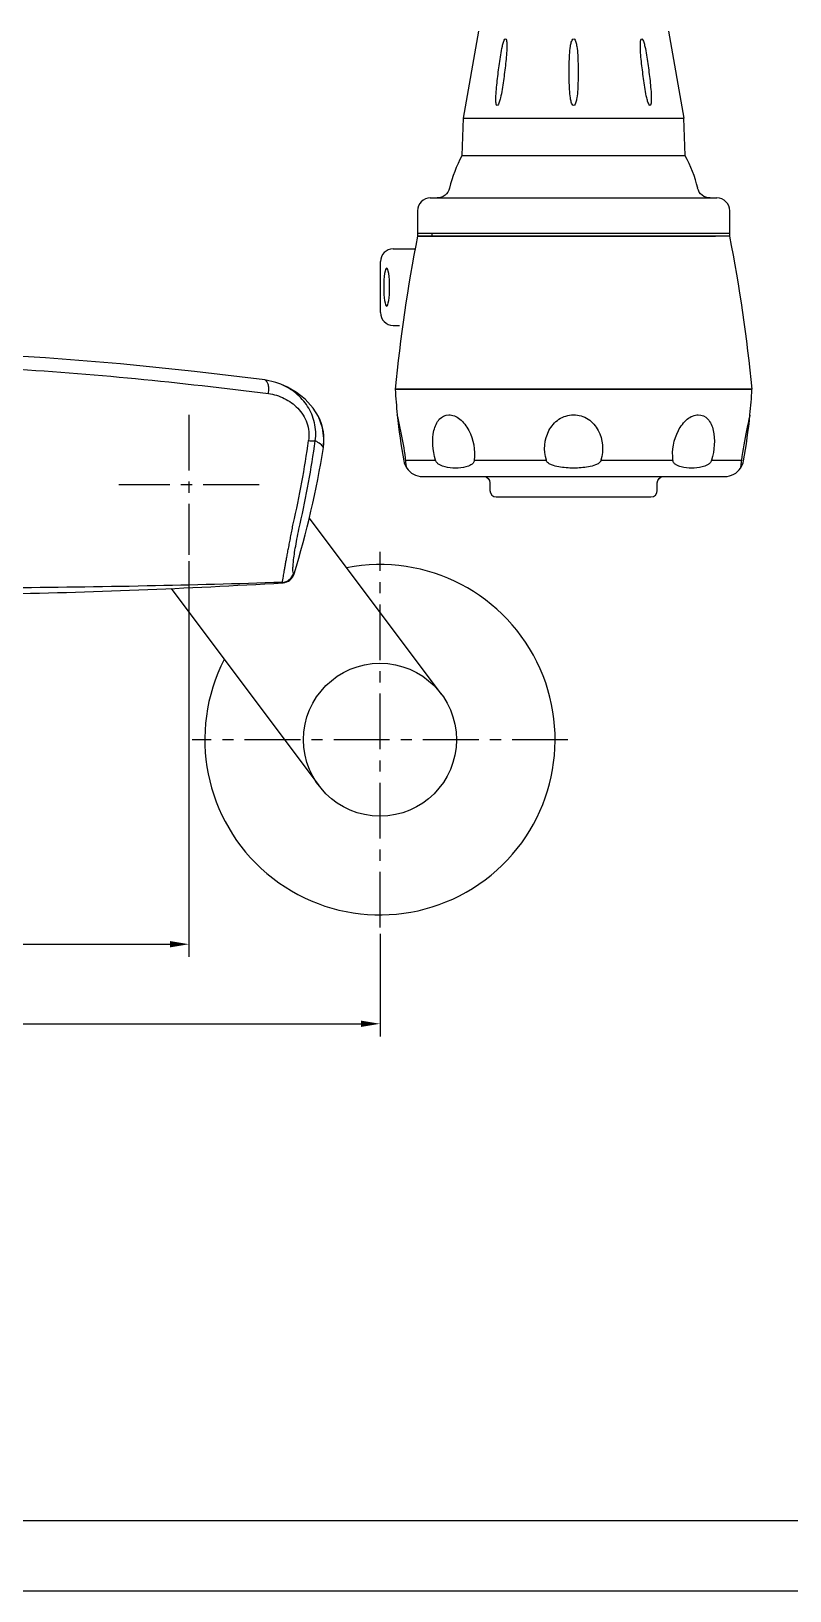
# Model space of a CAD drawing. Extents: x 9368 to 9962, y -5388 to -4968.
# Drawn here: x 9579.9 to 9699, y -5388.1 to -5143.2 of the extents above; entities that cross this region are included whole.
import ezdxf

# ---------------------------------------------------------------- set-up
doc = ezdxf.new("R2010")
doc.units = 0
doc.header["$LTSCALE"] = 7
doc.header["$MEASUREMENT"] = 0
doc.linetypes.add('CENTER', pattern=[2, 1.25, -0.25, 0.25, -0.25])
doc.layers.get('0').update_dxf_attribs({"color": 2, "linetype": 'CONTINUOUS'})
for name, color, linetype in [('CL', 1, 'CENTER'), ('D', 2, 'CONTINUOUS'), ('DWG', 7, 'CONTINUOUS')]:
    doc.layers.add(name, color=color, linetype=linetype)

# ---------------------------------------------------------------- blocks, each defined once
blk = doc.blocks.new('BORDER')
blk.add_line((0, 0), (1, 0))

msp = doc.modelspace()

# ---------------------------------------------------------------- linework, layer by layer
at = {"color": 4}
msp.add_line((9948.5, -5377.09), (9399.5, -5377.09), dxfattribs=at)
at = {"layer": 'CL'}
for p, q in [((9604.67, -5203.46), (9604.67, -5225.46)), ((9615.67, -5214.46), (9593.67, -5214.46)), ((9634.67, -5283.97), (9634.67, -5224.97)), ((9664.16, -5254.47), (9605.16, -5254.47))]:
    msp.add_line(p, q, dxfattribs=at)
at = {"layer": 'D'}
for p, q in [((9604.67, -5226.46), (9604.67, -5288.58)), ((9634.67, -5284.97), (9634.67, -5301.07)), ((9497.67, -5286.58), (9601.67, -5286.58)), ((9467.67, -5299.07), (9631.67, -5299.07))]:
    msp.add_line(p, q, dxfattribs=at)
for points in [[(9601.67, -5286.08), (9601.67, -5287.08), (9604.67, -5286.58)], [(9631.67, -5298.57), (9631.67, -5299.57), (9634.67, -5299.07)]]:
    msp.add_solid(points, dxfattribs=at)
at = {"layer": 'DWG'}
for p, q in [((9650.15, -5143.24), (9647.74, -5156.92)), ((9679.97, -5143.24), (9682.38, -5156.92)), ((9647.74, -5156.92), (9647.53, -5162.78)), ((9647.74, -5156.92), (9665.06, -5156.92)), ((9665.06, -5156.92), (9682.38, -5156.92)), ((9682.58, -5162.78), (9682.38, -5156.92)), ((9647.53, -5162.78), (9665.06, -5162.78)), ((9665.06, -5162.78), (9682.58, -5162.78)), ((9642.56, -5169.42), (9665.06, -5169.42)), ((9665.06, -5169.42), (9687.56, -5169.42)), ((9640.56, -5171.42), (9640.56, -5175.42)), ((9689.56, -5175.42), (9689.56, -5171.42)), ((9689.56, -5175.02), (9640.56, -5175.02)), ((9689.56, -5175.42), (9640.56, -5175.42)), ((9640.56, -5175.42), (9665.06, -5175.42)), ((9665.06, -5175.42), (9642.07, -5175.42)), ((9636.73, -5177.42), (9640.17, -5177.42)), ((9634.73, -5187.42), (9634.73, -5179.42)), ((9636.73, -5189.42), (9637.72, -5189.42)), ((9582.14, -5194.51), (9575.02, -5194.08)), ((9620.13, -5199.13), (9619.1, -5198.67)), ((9637.06, -5199.46), (9693.06, -5199.46)), ((9693.06, -5199.46), (9637.06, -5199.46)), ((9638.71, -5210.59), (9643.4, -5210.59)), ((9649.46, -5210.59), (9660.78, -5210.59)), ((9669.34, -5210.59), (9680.66, -5210.59)), ((9686.71, -5210.59), (9691.4, -5210.59)), ((9641.34, -5213.15), (9688.78, -5213.15)), ((9651.92, -5214.15), (9651.92, -5215.35)), ((9678.2, -5215.35), (9678.2, -5214.15)), ((9652.92, -5216.35), (9677.2, -5216.35)), ((9644.26, -5247.27), (9623.58, -5219.68)), ((9619.39, -5229.84), (9619.42, -5229.84)), ((9621.18, -5228.43), (9621.18, -5228.43)), ((9601.87, -5230.73), (9625.05, -5261.67))]:
    msp.add_line(p, q, dxfattribs=at)
at = {"layer": 'DWG', "color": 7, "linetype": 'Continuous'}
msp.add_line((9642.81, -5175.42), (9687.31, -5175.42), dxfattribs=at)
at = {"layer": 'DWG'}
for points in [[(9616.59, -5198), (9605.54, -5196.67), (9593.94, -5195.48), (9582.14, -5194.51)], [(9619.12, -5198.67), (9618.3, -5198.37), (9616.59, -5198)], [(9625, -5203.71), (9624.19, -5202.41), (9622.93, -5201.01), (9621.56, -5199.95), (9620.13, -5199.13)], [(9625.78, -5208.61), (9625.87, -5207.2), (9625.65, -5205.49), (9625, -5203.71)]]:
    msp.add_lwpolyline(points, dxfattribs=at)
msp.add_circle((9634.66, -5254.47), 12, dxfattribs=at)
for centre, radius, start, end in [((9665.06, -5172.42), 20, 151.1948, 166.8634), ((9665.06, -5172.42), 20, 13.1366, 28.8052), ((9642.56, -5171.42), 2, 90, 180), ((9687.56, -5171.42), 2, 0, 90), ((9874.29, -5221.75), 238.28, 168.7874, 174.6316), ((9455.83, -5221.75), 238.28, 5.3684, 11.2126), ((9636.73, -5179.42), 2, 90, 180), ((9636.73, -5187.42), 2, 180, 270), ((9725.96, -5194.62), 89.03, 183.1142, 185.7034), ((9604.16, -5194.62), 89.03, 354.2966, 356.8858), ((9617.84, -5207.35), 8.03, 351.0001, 26.9276), ((9579.18, -5218.11), 60, 6.0074, 14.1253), ((9725.96, -5194.62), 89.03, 185.7034, 190.4042), ((9604.16, -5194.62), 89.03, 349.5958, 354.2966), ((9468.42, -5185.76), 156.55, 347.1579, 352.0161), ((9466.8, -5185.48), 159.24, 347.2632, 352.0339), ((9484.75, -5186.39), 142.76, 342.8748, 351.0486), ((9641.34, -5210.15), 3, 190.4042, 213.9316), ((9641.34, -5210.15), 3, 213.9515, 270), ((9688.78, -5210.15), 3, 270, 326.0685), ((9688.78, -5210.15), 3, 326.0684, 349.5958), ((9688.78, -5210.15), 3, 326.0485, 326.0664), ((9652.92, -5215.35), 1, 180, 270), ((9677.2, -5215.35), 1, 270, 0), ((9634.66, -5254.47), 27.5, 152.7238, 100.9762), ((9549.66, -4031.4), 1200.47, 271.16778, 273.33097), ((9619.19, -5227.77), 2, 273.5159, 342.8052), ((9618.63, -5230.72), 1.17, 52.2988, 54.0275), ((9619.22, -5227.43), 2.41, 274.1405, 274.6711), ((9619.21, -5227.33), 2.51, 274.671, 275.3398), ((9619.27, -5227.84), 2, 274.1812, 342.934), ((9619.26, -5227.81), 2.04, 290.2514, 292.1897), ((9619.26, -5227.83), 2.01, 310.1062, 324.2281), ((9619.26, -5227.83), 2.01, 327.7838, 341.5433), ((9619.28, -5227.84), 1.99, 341.5666, 342.7963)]:
    msp.add_arc(centre, radius, start, end, dxfattribs=at)
at = {"layer": 'DWG', "extrusion": (0, 0, -1)}
for centre, radius, start, end in [((-9643.63, -5167.42), 2, 193.1366, 270), ((-9686.48, -5167.42), 2, 270, 346.8634), ((-9650.92, -5214.15), 1, 90, 180), ((-9679.2, -5214.15), 1, 0, 90)]:
    msp.add_arc(centre, radius, start, end, dxfattribs=at)
at = {"layer": 'DWG', "color": 7, "linetype": 'Continuous'}
msp.add_arc((9664.81, -5175.45), 22, 178.8792, 179.9211, dxfattribs=at)
at = {"layer": 'DWG', "extrusion": (0, 0, -1)}
msp.add_ellipse((9635.71, -5183.42), major_axis=(0, 3), ratio=0.153831, dxfattribs=at)
at = {"layer": 'DWG'}
for points, knots in [([(9653.06, -5154.93), (9653.14, -5154.93), (9653.21, -5154.8), (9653.31, -5154.6), (9653.35, -5154.49), (9653.46, -5154.17), (9653.52, -5153.95), (9653.67, -5153.28), (9653.76, -5152.83), (9653.99, -5151.48), (9654.11, -5150.58), (9654.33, -5148.78), (9654.44, -5147.88), (9654.54, -5146.53), (9654.57, -5146.08), (9654.58, -5145.41), (9654.58, -5145.19), (9654.55, -5144.86), (9654.54, -5144.76), (9654.49, -5144.55), (9654.46, -5144.43), (9654.3, -5144.4), (9654.23, -5144.53), (9654.13, -5144.73), (9654.09, -5144.84), (9653.98, -5145.17), (9653.93, -5145.39), (9653.77, -5146.06), (9653.69, -5146.51), (9653.46, -5147.86), (9653.34, -5148.77), (9653.12, -5150.57), (9653.01, -5151.48), (9652.9, -5152.83), (9652.87, -5153.28), (9652.86, -5153.95), (9652.86, -5154.17), (9652.88, -5154.5), (9652.9, -5154.61), (9652.94, -5154.81), (9652.98, -5154.93), (9653.06, -5154.93)], [0, 0, 0, 0, 0.015625, 0.015625, 0.03125, 0.03125, 0.0625, 0.0625, 0.125, 0.125, 0.25, 0.25, 0.375, 0.375, 0.4375, 0.4375, 0.46875, 0.46875, 0.484375, 0.484375, 0.5, 0.5, 0.515625, 0.515625, 0.53125, 0.53125, 0.5625, 0.5625, 0.625, 0.625, 0.75, 0.75, 0.875, 0.875, 0.9375, 0.9375, 0.96875, 0.96875, 0.984375, 0.984375, 1, 1, 1, 1]), ([(9665.06, -5154.93), (9665.18, -5154.93), (9665.25, -5154.8), (9665.35, -5154.6), (9665.39, -5154.49), (9665.48, -5154.17), (9665.53, -5153.95), (9665.63, -5153.28), (9665.67, -5152.83), (9665.75, -5151.48), (9665.76, -5150.58), (9665.76, -5148.78), (9665.75, -5147.88), (9665.67, -5146.53), (9665.63, -5146.08), (9665.53, -5145.41), (9665.48, -5145.19), (9665.39, -5144.86), (9665.36, -5144.76), (9665.26, -5144.55), (9665.19, -5144.43), (9664.96, -5144.4), (9664.88, -5144.53), (9664.77, -5144.73), (9664.73, -5144.84), (9664.64, -5145.17), (9664.59, -5145.39), (9664.49, -5146.06), (9664.45, -5146.51), (9664.37, -5147.86), (9664.36, -5148.77), (9664.36, -5150.57), (9664.37, -5151.48), (9664.45, -5152.83), (9664.49, -5153.28), (9664.59, -5153.95), (9664.64, -5154.17), (9664.73, -5154.5), (9664.77, -5154.61), (9664.87, -5154.81), (9664.94, -5154.93), (9665.06, -5154.93)], [0, 0, 0, 0, 0.015625, 0.015625, 0.03125, 0.03125, 0.0625, 0.0625, 0.125, 0.125, 0.25, 0.25, 0.375, 0.375, 0.4375, 0.4375, 0.46875, 0.46875, 0.484375, 0.484375, 0.5, 0.5, 0.515625, 0.515625, 0.53125, 0.53125, 0.5625, 0.5625, 0.625, 0.625, 0.75, 0.75, 0.875, 0.875, 0.9375, 0.9375, 0.96875, 0.96875, 0.984375, 0.984375, 1, 1, 1, 1]), ([(9677.06, -5154.93), (9677.14, -5154.93), (9677.18, -5154.8), (9677.22, -5154.6), (9677.23, -5154.49), (9677.26, -5154.17), (9677.26, -5153.95), (9677.25, -5153.28), (9677.22, -5152.83), (9677.11, -5151.48), (9677, -5150.58), (9676.78, -5148.78), (9676.66, -5147.88), (9676.43, -5146.53), (9676.35, -5146.08), (9676.2, -5145.41), (9676.14, -5145.19), (9676.04, -5144.86), (9676, -5144.76), (9675.9, -5144.55), (9675.84, -5144.43), (9675.67, -5144.4), (9675.63, -5144.53), (9675.58, -5144.73), (9675.57, -5144.84), (9675.54, -5145.17), (9675.54, -5145.39), (9675.54, -5146.06), (9675.57, -5146.51), (9675.68, -5147.86), (9675.79, -5148.77), (9676.01, -5150.57), (9676.13, -5151.48), (9676.36, -5152.83), (9676.44, -5153.28), (9676.6, -5153.95), (9676.66, -5154.17), (9676.77, -5154.5), (9676.81, -5154.61), (9676.91, -5154.81), (9676.98, -5154.93), (9677.06, -5154.93)], [0, 0, 0, 0, 0.015625, 0.015625, 0.03125, 0.03125, 0.0625, 0.0625, 0.125, 0.125, 0.25, 0.25, 0.375, 0.375, 0.4375, 0.4375, 0.46875, 0.46875, 0.484375, 0.484375, 0.5, 0.5, 0.515625, 0.515625, 0.53125, 0.53125, 0.5625, 0.5625, 0.625, 0.625, 0.75, 0.75, 0.875, 0.875, 0.9375, 0.9375, 0.96875, 0.96875, 0.984375, 0.984375, 1, 1, 1, 1]), ([(9617.16, -5200.13), (9617.19, -5199.85), (9617.22, -5199.46), (9617.17, -5198.97), (9617.08, -5198.5), (9616.86, -5198.03), (9616.59, -5198)], [0, 0, 0, 0, 0.356494, 0.508468, 0.636348, 1, 1, 1, 1]), ([(9617.16, -5200.13), (9617.59, -5200.18), (9618.44, -5200.37), (9619.66, -5200.85), (9620.78, -5201.54), (9622.13, -5202.71), (9623.4, -5204.67), (9623.59, -5206.58), (9623.45, -5207.51)], [0, 0, 0, 0, 0.121428, 0.242837, 0.364745, 0.487796, 0.738802, 1, 1, 1, 1]), ([(9624.51, -5207.55), (9624.57, -5207.08), (9624.62, -5206.12), (9624.42, -5204.71), (9623.98, -5203.36), (9623.11, -5201.72), (9621.55, -5199.98), (9619.96, -5199.02), (9619.12, -5198.67)], [0, 0, 0, 0, 0.12833, 0.255766, 0.382216, 0.507591, 0.754899, 1, 1, 1, 1]), ([(9643.4, -5210.59), (9642.92, -5209.04), (9642.81, -5207.35), (9643.29, -5205.24), (9643.58, -5204.62), (9644.37, -5203.73), (9644.89, -5203.47), (9646.04, -5203.46), (9646.65, -5203.71), (9647.76, -5204.6), (9648.24, -5205.22), (9649.34, -5207.33), (9649.64, -5209.04), (9649.46, -5210.59)], [0, 0, 0, 0, 0.25, 0.25, 0.375, 0.375, 0.5, 0.5, 0.625, 0.625, 0.75, 0.75, 1, 1, 1, 1]), ([(9660.78, -5210.59), (9660.31, -5209.04), (9660.44, -5207.35), (9661.56, -5205.24), (9662.09, -5204.62), (9663.42, -5203.73), (9664.23, -5203.47), (9665.85, -5203.46), (9666.65, -5203.71), (9668.01, -5204.6), (9668.55, -5205.22), (9669.68, -5207.33), (9669.81, -5209.04), (9669.34, -5210.59)], [0, 0, 0, 0, 0.25, 0.25, 0.375, 0.375, 0.5, 0.5, 0.625, 0.625, 0.75, 0.75, 1, 1, 1, 1]), ([(9680.66, -5210.59), (9680.47, -5209.04), (9680.77, -5207.35), (9681.87, -5205.24), (9682.35, -5204.62), (9683.43, -5203.73), (9684.05, -5203.47), (9685.2, -5203.46), (9685.72, -5203.71), (9686.54, -5204.6), (9686.82, -5205.22), (9687.31, -5207.33), (9687.19, -5209.04), (9686.71, -5210.59)], [0, 0, 0, 0, 0.25, 0.25, 0.375, 0.375, 0.5, 0.5, 0.625, 0.625, 0.75, 0.75, 1, 1, 1, 1]), ([(9692.75, -5203.47), (9692.75, -5203.47), (9692.75, -5203.47), (9692.75, -5203.46), (9692.69, -5203.71), (9692.48, -5204.6), (9692.34, -5205.22), (9691.91, -5207.33), (9691.61, -5209.04), (9691.4, -5210.59)], [0.0000386, 0.0000386, 0.0000386, 0.0000386, 0.0001562, 0.0001562, 0.2501172, 0.2501172, 0.5000781, 0.5000781, 1, 1, 1, 1]), ([(9623.45, -5207.51), (9623.59, -5207.52), (9623.83, -5207.54), (9624.14, -5207.56), (9624.36, -5207.57), (9624.47, -5207.56), (9624.51, -5207.55)], [0, 0, 0, 0, 0.390343, 0.690606, 0.890827, 1, 1, 1, 1]), ([(9625.77, -5208.61), (9625.67, -5208.4), (9625.27, -5207.98), (9624.79, -5207.7), (9624.51, -5207.55)], [0, 0, 0, 0, 0.41642, 1, 1, 1, 1]), ([(9649.46, -5210.59), (9649.47, -5210.79), (9649.38, -5210.95), (9649.18, -5211.18), (9649.06, -5211.27), (9648.69, -5211.48), (9648.42, -5211.57), (9647.62, -5211.78), (9647.08, -5211.83), (9645.98, -5211.83), (9645.42, -5211.78), (9644.6, -5211.57), (9644.32, -5211.48), (9643.92, -5211.26), (9643.79, -5211.18), (9643.55, -5210.94), (9643.43, -5210.79), (9643.4, -5210.59)], [0, 0, 0, 0, 0.0625, 0.0625, 0.125, 0.125, 0.25, 0.25, 0.5, 0.5, 0.75, 0.75, 0.875, 0.875, 0.9375, 0.9375, 1, 1, 1, 1]), ([(9669.34, -5210.59), (9669.33, -5210.79), (9669.18, -5210.95), (9668.86, -5211.18), (9668.68, -5211.27), (9668.14, -5211.48), (9667.76, -5211.57), (9666.61, -5211.78), (9665.84, -5211.83), (9664.28, -5211.83), (9663.5, -5211.78), (9662.35, -5211.57), (9661.97, -5211.48), (9661.42, -5211.26), (9661.25, -5211.18), (9660.93, -5210.94), (9660.79, -5210.79), (9660.78, -5210.59)], [0, 0, 0, 0, 0.0625, 0.0625, 0.125, 0.125, 0.25, 0.25, 0.5, 0.5, 0.75, 0.75, 0.875, 0.875, 0.9375, 0.9375, 1, 1, 1, 1]), ([(9686.71, -5210.59), (9686.69, -5210.79), (9686.57, -5210.95), (9686.32, -5211.18), (9686.19, -5211.27), (9685.79, -5211.48), (9685.51, -5211.57), (9684.69, -5211.78), (9684.14, -5211.83), (9683.04, -5211.83), (9682.49, -5211.78), (9681.69, -5211.57), (9681.42, -5211.48), (9681.06, -5211.26), (9680.94, -5211.18), (9680.73, -5210.94), (9680.65, -5210.79), (9680.66, -5210.59)], [0, 0, 0, 0, 0.0625, 0.0625, 0.125, 0.125, 0.25, 0.25, 0.5, 0.5, 0.75, 0.75, 0.875, 0.875, 0.9375, 0.9375, 1, 1, 1, 1]), ([(9691.27, -5211.83), (9691.26, -5211.83), (9691.26, -5211.83), (9691.26, -5211.83), (9691.26, -5211.83), (9691.26, -5211.83)], [0.93178738, 0.93178738, 0.93178738, 0.93178738, 0.9997813, 0.9997813, 1, 1, 1, 1]), ([(9691.4, -5210.59), (9691.37, -5210.79), (9691.35, -5210.95), (9691.33, -5211.18), (9691.32, -5211.27), (9691.29, -5211.48), (9691.29, -5211.57), (9691.27, -5211.76), (9691.27, -5211.82), (9691.27, -5211.83)], [0, 0, 0, 0, 0.1249727, 0.1249727, 0.2499453, 0.2499453, 0.4998907, 0.4998907, 0.9317874, 0.9317874, 0.9317874, 0.9317874]), ([(9619.31, -5229.77), (9619.32, -5229.75), (9619.34, -5229.67), (9619.39, -5229.43), (9619.48, -5228.94), (9619.58, -5228.33), (9619.69, -5227.71), (9619.8, -5227.13), (9619.9, -5226.49), (9620.04, -5225.79), (9620.18, -5225.02), (9620.34, -5224.21), (9620.51, -5223.34), (9620.68, -5222.44), (9620.86, -5221.51), (9620.98, -5220.88), (9621.05, -5220.56)], [0, 0, 0, 0, 0.008764, 0.025031, 0.080511, 0.166829, 0.221615, 0.284036, 0.353453, 0.430041, 0.51322, 0.602226, 0.696249, 0.794421, 0.895953, 1, 1, 1, 1]), ([(9621.1, -5228.37), (9621.09, -5228.35), (9621.05, -5228.29), (9621, -5228.09), (9620.99, -5227.69), (9621.02, -5227.03), (9621.11, -5226.13), (9621.26, -5225), (9621.49, -5223.67), (9621.78, -5222.17), (9622, -5221.13), (9622.12, -5220.59)], [0, 0, 0, 0, 0.010224, 0.025454, 0.077311, 0.160962, 0.275641, 0.421241, 0.594414, 0.789874, 1, 1, 1, 1]), ([(9619.31, -5229.77), (9612.24, -5230.02), (9597.72, -5230.39), (9583.19, -5230.59), (9575.75, -5230.66)], [0, 0, 0, 0, 0.487385, 1, 1, 1, 1]), ([(9621.1, -5228.37), (9621.11, -5228.37), (9621.14, -5228.39), (9621.16, -5228.41), (9621.18, -5228.43)], [0, 0, 0, 0, 0.268071, 1, 1, 1, 1])]:
    msp.add_open_spline(points, degree=3, knots=knots, dxfattribs=at)
for points in [[(9575.38, -5196.16), (9589.35, -5196.97), (9603.28, -5198.37), (9617.16, -5200.13)], [(9637.37, -5203.47), (9637.37, -5203.47), (9637.37, -5203.47), (9637.37, -5203.47)], [(9692.75, -5203.47), (9692.75, -5203.47), (9692.75, -5203.47), (9692.75, -5203.47)], [(9619.39, -5229.84), (9619.37, -5229.82), (9619.36, -5229.81), (9619.34, -5229.8)], [(9619.71, -5229.79), (9619.62, -5229.81), (9619.53, -5229.82), (9619.44, -5229.83)], [(9619.96, -5229.72), (9619.88, -5229.75), (9619.8, -5229.77), (9619.71, -5229.79)]]:
    msp.add_open_spline(points, degree=3, dxfattribs=at)

# ---------------------------------------------------------------- block references
at = {"xscale": 594, "yscale": 420, "zscale": 594}
msp.add_blockref('BORDER', (9368.5, -5388.09), dxfattribs=at)

doc.saveas('drawing.dxf')
